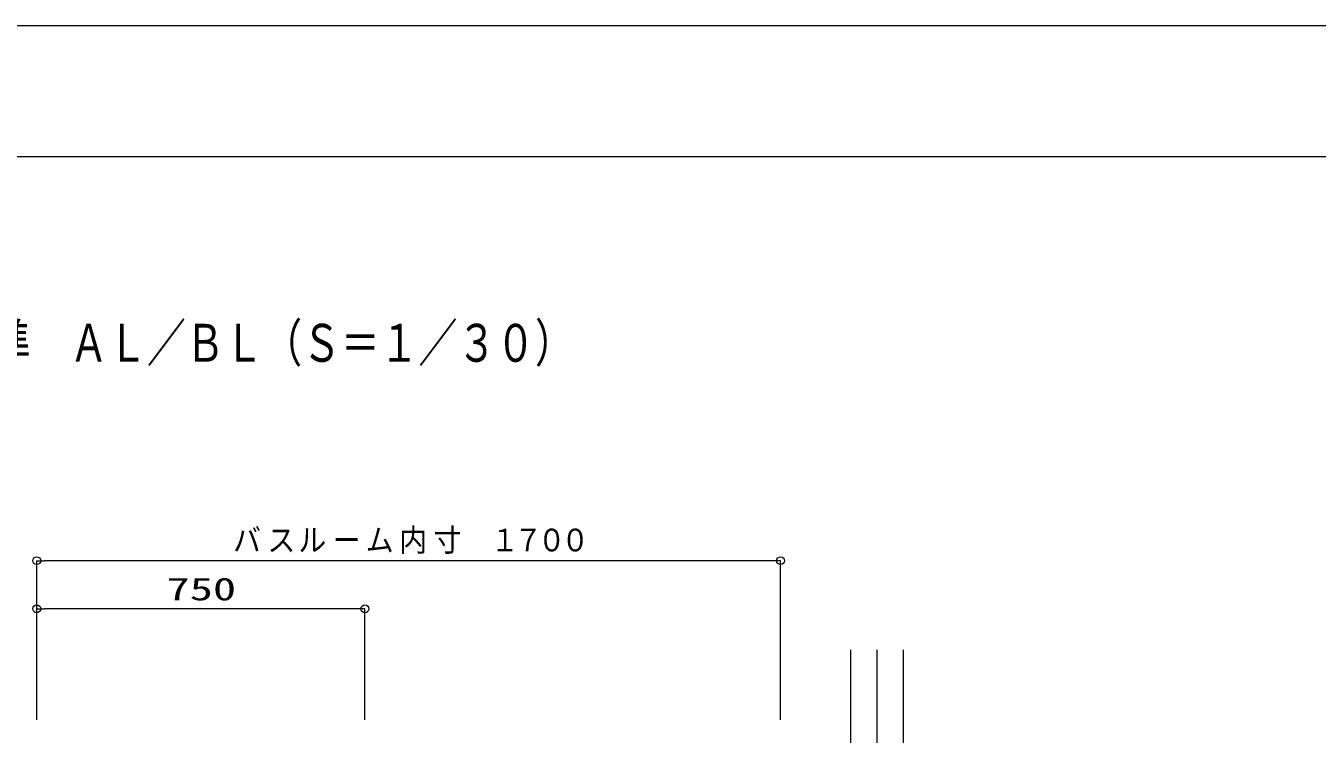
# Model space of a CAD drawing. Units: millimetres on the paper. Extents: x -305 to 305, y -152 to 152.
# Drawn here: x -248.6 to -150.2, y 94.5 to 148.5 of the extents above; entities that cross this region are included whole.
import ezdxf
from ezdxf.enums import TextEntityAlignment as Align

# ---------------------------------------------------------------- set-up
doc = ezdxf.new("R2010")
doc.units = ezdxf.units.MM
doc.linetypes.add('DASHED2', pattern=[3, 2, -1])
doc.linetypes.add('LONG_CHAIN', pattern=[21, 18, -1, 1, -1])
for name, color, linetype, lineweight in [('0-0_0', 7, 'Continuous', 9), ('0-1_VIEW0001', 7, 'DASHED2', 9), ('0-4_図面枠', 3, 'Continuous', 9), ('0-5_DEFPOINTS', 7, 'Continuous', 9)]:
    doc.layers.add(name, color=color, linetype=linetype, lineweight=lineweight)
doc.styles.add('ＭＳ ゴシック', font='')
doc.styles.get('ＭＳ ゴシック').set_extended_font_data('MS Gothic')

# ---------------------------------------------------------------- blocks, each defined once
blk = doc.blocks.new('_ORIGIN')
at = {"layer": '0-0_0'}
blk.add_line((0, 0), (-1, 0), dxfattribs=at)
blk.add_circle((0, 0), 0.5, dxfattribs=at)

msp = doc.modelspace()

# ---------------------------------------------------------------- linework, layer by layer
at = {"layer": '0-1_VIEW0001', "linetype": 'Continuous'}
for p, q in [((-247.758, 95.598), (-247.758, 107.725)), ((-191.691, 107.725), (-247.158, 107.725)), ((-191.091, 95.598), (-191.091, 107.725)), ((-223.358, 104.058), (-247.158, 104.058)), ((-222.758, 95.598), (-222.758, 104.058)), ((-185.758, 100.925), (-185.758, 17.525)), ((-181.758, 100.925), (-181.758, 13.525))]:
    msp.add_line(p, q, dxfattribs=at)
at = {"layer": '0-1_VIEW0001', "linetype": 'LONG_CHAIN'}
msp.add_line((-183.758, 100.925), (-183.758, 10.517), dxfattribs=at)
at = {"layer": '0-4_図面枠'}
msp.add_lwpolyline([(-291.017, -138.498), (108.983, -138.498), (108.983, 138.502), (-291.017, 138.502)], close=True, dxfattribs=at)
at = {"layer": '0-5_DEFPOINTS'}
msp.add_line((118.983, 148.502), (-301.017, 148.502), dxfattribs=at)

# ---------------------------------------------------------------- block references
at = {"layer": '0-1_VIEW0001', "xscale": 0.6, "yscale": 0.6, "rotation": 180}
for p in [(-247.758, 107.725), (-247.758, 104.058)]:
    msp.add_blockref('_ORIGIN', p, dxfattribs=at)
at = {"layer": '0-1_VIEW0001', "xscale": 0.6, "yscale": 0.6}
for p in [(-191.091, 107.725), (-222.758, 104.058)]:
    msp.add_blockref('_ORIGIN', p, dxfattribs=at)

# ---------------------------------------------------------------- texts
at = {"layer": '0-0_0', "style": 'ＭＳ ゴシック', "width": 0.75}
msp.add_text('■立面図\u3000１３１７標準\u3000ＡＬ／ＢＬ（Ｓ＝１／３０）', height=2.889, dxfattribs=at).set_placement((-280.735, 122.023), align=Align.BOTTOM_LEFT)
at = {"layer": '0-1_VIEW0001', "style": 'ＭＳ ゴシック'}
for s, width, p in [('バ', 0.9, (-232.806, 107.918)), ('ル', 0.9, (-227.827, 107.918)), ('ム', 0.9, (-222.695, 107.918)), ('内', 0.9, (-220.139, 107.918)), ('寸', 0.9, (-217.522, 107.918)), ('０', 0.9, (-209.588, 107.918)), ('０', 0.9, (-207.798, 107.918)), ('ス', 0.9, (-230.189, 107.918)), ('ー', 0.9, (-225.21, 107.918)), ('１', 0.9, (-213.166, 107.918)), ('７', 0.9, (-211.377, 107.918)), ('750', 1.5, (-237.866, 104.183))]:
    msp.add_text(s, height=1.73, dxfattribs=dict(at, width=width)).set_placement(p, align=Align.BOTTOM_LEFT)

doc.saveas('drawing.dxf')
